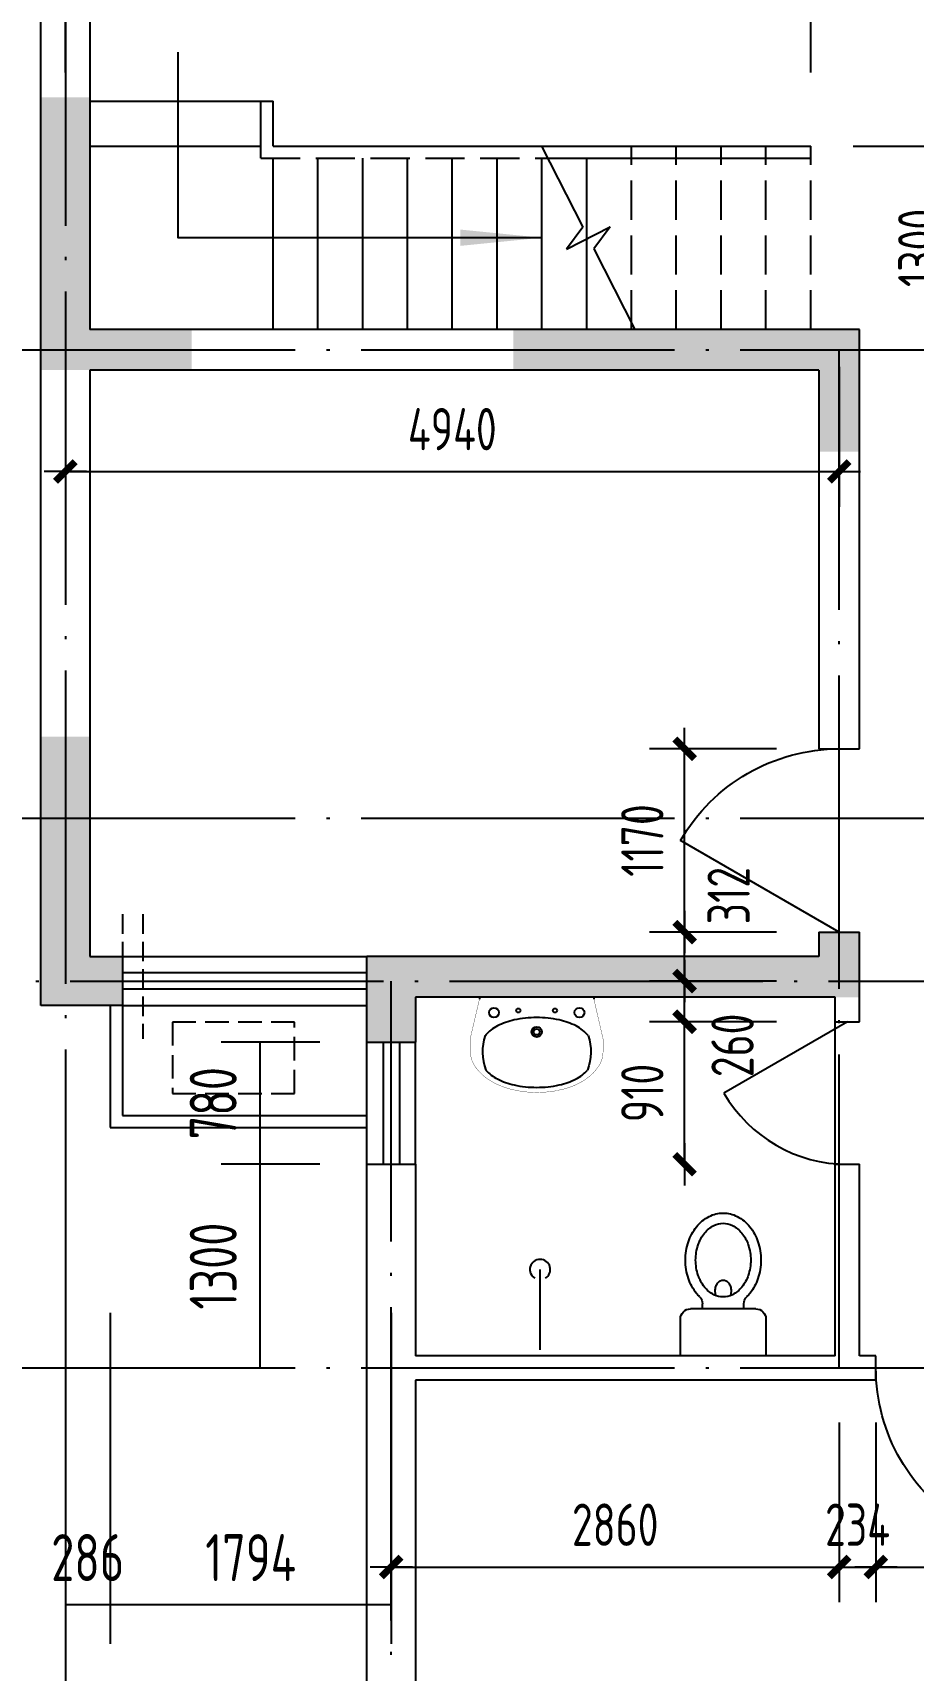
# Model space of a CAD drawing. Extents: x -726032 to 135930, y -151624 to 587044.
# Drawn here: x -339008 to -333388, y 466554 to 477007 of the extents above; entities that cross this region are included whole.
import ezdxf
from ezdxf.enums import TextEntityAlignment as Align

# ---------------------------------------------------------------- set-up
doc = ezdxf.new("R2010")
doc.units = 0
doc.header["$LTSCALE"] = 1000
doc.header["$MEASUREMENT"] = 0
doc.linetypes.add('DASH', pattern=[0.35, 0.25, -0.1])
doc.linetypes.add('DOTE', pattern=[2.42, 2, -0.2, 0.02, -0.2])
doc.layers.get('0').update_dxf_attribs({"linetype": 'CONTINUOUS'})
doc.layers.get('DEFPOINTS').update_dxf_attribs({"color": 1, "linetype": 'CONTINUOUS'})
for name, color, linetype in [('COLUMN', 170, 'CONTINUOUS'), ('DOTE', 8, 'DOTE'), ('GROUND', 45, 'CONTINUOUS'), ('LVTRY', 6, 'CONTINUOUS'), ('PUB_DIM', 245, 'CONTINUOUS'), ('ROOF', 4, 'CONTINUOUS'), ('STAIR', 42, 'CONTINUOUS'), ('WALL', 255, 'CONTINUOUS'), ('WINDOW', 155, 'CONTINUOUS'), ('WINDOW_TEXT', 7, 'CONTINUOUS'), ('空调', 245, 'CONTINUOUS')]:
    doc.layers.add(name, color=color, linetype=linetype)
doc.styles.add('DIM_FONT', font='isocp.shx', dxfattribs={"width": 0.8})
doc.styles.add('SIMPLEX', font='SIMPLEX.SHX')
doc.dimstyles.new('DIMA', dxfattribs={"dimtxt": 300, "dimasz": 1, "dimexe": 250, "dimexo": 300, "dimgap": 150, "dimtad": 1, "dimdec": 0, "dimzin": 0, "dimdsep": 46, "dimtxsty": 'DIM_FONT', "dimcen": 0.09, "dimse1": 1, "dimclrt": 142, "dimadec": 0, "dimazin": 0, "dimtfac": 1, "dimtdec": 0, "dimtix": 1, "dimtmove": 2, "dimatfit": 3, "dimfxl": 1, "dimtolj": 1, "dimtzin": 0, "dimarcsym": 0})
doc.dimstyles.new('DIMN', dxfattribs={"dimtxt": 300, "dimasz": 1, "dimexe": 250, "dimexo": 300, "dimgap": 150, "dimtad": 1, "dimdec": 0, "dimzin": 0, "dimdsep": 46, "dimtxsty": 'DIM_FONT', "dimcen": 0.09, "dimclrt": 142, "dimadec": 0, "dimazin": 0, "dimtfac": 1, "dimtdec": 0, "dimtix": 1, "dimtmove": 2, "dimatfit": 3, "dimfxl": 1, "dimtolj": 1, "dimtzin": 0, "dimarcsym": 0})

# ---------------------------------------------------------------- blocks, each defined once
blk = doc.blocks.new('_DIMX')
blk.add_line((-150, 0), (150, 0))
at = {"const_width": 50}
blk.add_lwpolyline([(-70, -70), (70, 70)], dxfattribs=at)
blk = doc.blocks.new('*D628')
at = {"layer": 'DEFPOINTS', "color": 0, "transparency": 16777216}
for p in [(-334042, 477856), (-338800, 476484), (-334042, 476484)]:
    blk.add_point(p, dxfattribs=at)
at = {"layer": 'PUB_DIM', "color": 0, "lineweight": -2, "transparency": 16777216}
for p, q in [((-338800, 476754), (-338800, 478081)), ((-334042, 476754), (-334042, 478081)), ((-338799, 477856), (-334043, 477856))]:
    blk.add_line(p, q, dxfattribs=at)
at = {"layer": 'PUB_DIM', "color": 0, "lineweight": -2, "transparency": 16777216, "xscale": 0.9, "yscale": 0.9, "zscale": 0.9, "rotation": 180}
blk.add_blockref('_DIMX', (-338800, 477856), dxfattribs=at)
at = {"layer": 'PUB_DIM', "color": 0, "lineweight": -2, "transparency": 16777216, "xscale": 0.9, "yscale": 0.9, "zscale": 0.9}
blk.add_blockref('_DIMX', (-334042, 477856), dxfattribs=at)
at = {"layer": 'PUB_DIM', "color": 142, "transparency": 16777216, "insert": (-336421, 478126), "char_height": 270, "attachment_point": 5, "style": 'DIM_FONT'}
blk.add_mtext('\\A1;4758', dxfattribs=at)
blk = doc.blocks.new('*D1843')
at = {"layer": 'DEFPOINTS', "color": 0, "transparency": 16777216}
for p in [(-336720, 468406), (-333860, 468406), (-333860, 467213)]:
    blk.add_point(p, dxfattribs=at)
at = {"layer": 'PUB_DIM', "color": 0, "lineweight": -2, "transparency": 16777216}
for p, q in [((-333860, 468136), (-333860, 466988)), ((-336719, 467213), (-333861, 467213))]:
    blk.add_line(p, q, dxfattribs=at)
at = {"layer": 'PUB_DIM', "color": 0, "lineweight": -2, "transparency": 16777216, "xscale": 0.9, "yscale": 0.9, "zscale": 0.9, "rotation": 180}
blk.add_blockref('_DIMX', (-336720, 467213), dxfattribs=at)
at = {"layer": 'PUB_DIM', "color": 0, "lineweight": -2, "transparency": 16777216, "xscale": 0.9, "yscale": 0.9, "zscale": 0.9}
blk.add_blockref('_DIMX', (-333860, 467213), dxfattribs=at)
at = {"layer": 'PUB_DIM', "color": 142, "transparency": 16777216, "insert": (-335290, 467483), "char_height": 270, "attachment_point": 5, "style": 'DIM_FONT'}
blk.add_mtext('\\A1;2860', dxfattribs=at)
blk = doc.blocks.new('*D1844')
at = {"layer": 'DEFPOINTS', "color": 0, "transparency": 16777216}
for p in [(-338800, 475144), (-333860, 475144), (-333860, 474207)]:
    blk.add_point(p, dxfattribs=at)
at = {"layer": 'PUB_DIM', "color": 0, "lineweight": -2, "transparency": 16777216}
for p, q in [((-333860, 474874), (-333860, 473982)), ((-338799, 474207), (-333861, 474207))]:
    blk.add_line(p, q, dxfattribs=at)
at = {"layer": 'PUB_DIM', "color": 0, "lineweight": -2, "transparency": 16777216, "xscale": 0.9, "yscale": 0.9, "zscale": 0.9, "rotation": 180}
blk.add_blockref('_DIMX', (-338800, 474207), dxfattribs=at)
at = {"layer": 'PUB_DIM', "color": 0, "lineweight": -2, "transparency": 16777216, "xscale": 0.9, "yscale": 0.9, "zscale": 0.9}
blk.add_blockref('_DIMX', (-333860, 474207), dxfattribs=at)
at = {"layer": 'PUB_DIM', "color": 142, "transparency": 16777216, "insert": (-336330, 474477), "char_height": 270, "attachment_point": 5, "style": 'DIM_FONT'}
blk.add_mtext('\\A1;4940', dxfattribs=at)
blk = doc.blocks.new('_WBLK')
for p, q in [((-0.5, 0.5), (0.5, 0.5)), ((0.5, 0.1667), (-0.5, 0.1667)), ((0.5, -0.1667), (-0.5, -0.1667)), ((-0.5, -0.5), (0.5, -0.5))]:
    blk.add_line(p, q)
at = {"layer": 'WINDOW_TEXT', "style": 'SIMPLEX', "flags": 9}
blk.add_attdef('A', text='', height=1, dxfattribs=at).set_placement((0, 1.5), align=Align.MIDDLE)
blk = doc.blocks.new('*D629')
at = {"layer": 'DEFPOINTS', "color": 0, "transparency": 16777216}
for p in [(-338800, 469135), (-338514, 469135), (-338514, 466973)]:
    blk.add_point(p, dxfattribs=at)
at = {"layer": 'PUB_DIM', "color": 0, "lineweight": -2, "transparency": 16777216}
for p, q in [((-338800, 468835), (-338800, 466723)), ((-338514, 468835), (-338514, 466723)), ((-338801, 466973), (-338802, 466973)), ((-338800, 466973), (-338514, 466973)), ((-338513, 466973), (-338512, 466973))]:
    blk.add_line(p, q, dxfattribs=at)
at = {"layer": 'PUB_DIM', "color": 0, "transparency": 16777216}
for points in [[(-338801, 466973), (-338801, 466973), (-338800, 466973)], [(-338513, 466973), (-338513, 466973), (-338514, 466973)]]:
    blk.add_solid(points, dxfattribs=at)
at = {"layer": 'PUB_DIM', "color": 142, "transparency": 16777216, "insert": (-338657, 467273), "char_height": 300, "attachment_point": 5, "style": 'DIM_FONT'}
blk.add_mtext('\\A1;286', dxfattribs=at)
blk = doc.blocks.new('*D631')
at = {"layer": 'DEFPOINTS', "color": 0, "transparency": 16777216}
for p in [(-338514, 469135), (-336720, 469135), (-336720, 466973)]:
    blk.add_point(p, dxfattribs=at)
at = {"layer": 'PUB_DIM', "color": 0, "lineweight": -2, "transparency": 16777216}
for p, q in [((-338514, 468835), (-338514, 466723)), ((-336720, 468835), (-336720, 466723)), ((-338513, 466973), (-336721, 466973))]:
    blk.add_line(p, q, dxfattribs=at)
at = {"layer": 'PUB_DIM', "color": 0, "transparency": 16777216}
for points in [[(-338513, 466973), (-338513, 466973), (-338514, 466973)], [(-336721, 466973), (-336721, 466973), (-336720, 466973)]]:
    blk.add_solid(points, dxfattribs=at)
at = {"layer": 'PUB_DIM', "color": 142, "transparency": 16777216, "insert": (-337617, 467273), "char_height": 300, "attachment_point": 5, "style": 'DIM_FONT'}
blk.add_mtext('\\A1;1794', dxfattribs=at)
blk = doc.blocks.new('*D632')
at = {"layer": 'DEFPOINTS', "color": 0, "transparency": 16777216}
for p in [(-337556, 470564), (-336876, 470564), (-336876, 469784)]:
    blk.add_point(p, dxfattribs=at)
at = {"layer": 'PUB_DIM', "color": 0, "lineweight": -2, "transparency": 16777216}
for p, q in [((-337176, 470564), (-337806, 470564)), ((-337556, 469785), (-337556, 470563)), ((-337176, 469784), (-337806, 469784))]:
    blk.add_line(p, q, dxfattribs=at)
at = {"layer": 'PUB_DIM', "color": 0, "transparency": 16777216}
for points in [[(-337556, 470563), (-337555, 470563), (-337556, 470564)], [(-337556, 469785), (-337555, 469785), (-337556, 469784)]]:
    blk.add_solid(points, dxfattribs=at)
at = {"layer": 'PUB_DIM', "color": 142, "transparency": 16777216, "insert": (-337856, 470174), "char_height": 300, "attachment_point": 5, "rotation": 90, "style": 'DIM_FONT'}
blk.add_mtext('\\A1;780', dxfattribs=at)
blk = doc.blocks.new('*D1845')
at = {"layer": 'DEFPOINTS', "color": 0, "transparency": 16777216}
for p in [(-337556, 469784), (-336876, 469784), (-336876, 468484)]:
    blk.add_point(p, dxfattribs=at)
at = {"layer": 'PUB_DIM', "color": 0, "lineweight": -2, "transparency": 16777216}
for p, q in [((-337176, 469784), (-337806, 469784)), ((-337556, 468485), (-337556, 469783))]:
    blk.add_line(p, q, dxfattribs=at)
at = {"layer": 'PUB_DIM', "color": 0, "transparency": 16777216}
for points in [[(-337556, 469783), (-337555, 469783), (-337556, 469784)], [(-337556, 468485), (-337555, 468485), (-337556, 468484)]]:
    blk.add_solid(points, dxfattribs=at)
at = {"layer": 'PUB_DIM', "color": 142, "transparency": 16777216, "insert": (-337856, 469134), "char_height": 300, "attachment_point": 5, "rotation": 90, "style": 'DIM_FONT'}
blk.add_mtext('\\A1;1300', dxfattribs=at)
blk = doc.blocks.new('M_E11')
for p, q in [((-280, -10), (-280, 0)), ((280, 0), (280, -10)), ((-250.5, -188.9), (-250.5, -185.7)), ((-247.8, -182.8), (-250.2, -184.9))]:
    blk.add_line(p, q)
at = {"const_width": 1.5}
for points in [[(-280, 0), (280, 0)], [(-325.7, -199.5), (-280, -5)], [(325.7, -203.7), (280, -5)]]:
    blk.add_lwpolyline(points, dxfattribs=at)
for points in [[(253, -188.3, 0.098208), (193.2, -140.8, 0.066287), (110.4, -111.4, 0.052428), (0, -99.8, 0.052428), (-110.4, -111.4, 0.066287), (-193.2, -140.8, 0.093876), (-250.8, -185.7, 0.171377)], [(-249.5, -357.7, 0.091341), (-193.2, -401.2, 0.066287), (-110.4, -430.6, 0.052428), (0, -442.2, 0.052428), (110.4, -430.6, 0.066287), (193.2, -401.2, 0.091756), (249.7, -357.5, 0.171377)]]:
    blk.add_lwpolyline(points, format="xyb")
for points in [[(-325.7, -199.5, 0.008223), (-325.7, -203.7, 0.149285)], [(-325.7, -265.7, 0.149285), (-304.4, -336.6, 0.107079), (-230.9, -407.7, 0.075625), (-131, -450.5, 0.062436), (-0.8, -467.3, 0.062436), (129.6, -451.5, 0.075625), (229.8, -409.6, 0.107079), (303.8, -339.1, 0.149285), (325.7, -268.3, 0.005205), (325.7, -265.7, 0.086596)]]:
    blk.add_lwpolyline(points, format="xyb", dxfattribs=at)
at = {"const_width": 1.5, "flags": 128}
for points in [[(-325.7, -203.7), (-325.7, -268.3)], [(325.7, -203.7), (325.7, -268.3)]]:
    blk.add_lwpolyline(points, dxfattribs=at)
at = {"flags": 128}
for points in [[(-253, -188.3, 0.172546), (-249.7, -357.5, 0.726395)], [(253, -188.3, -0.172546), (249.7, -357.5, -0.726395)]]:
    blk.add_lwpolyline(points, format="xyb", dxfattribs=at)
for centre, radius in [((-210, -75), 24), ((-210, -75), 24), ((-210, -75), 24), ((-90, -65), 10), ((90, -65), 10), ((210, -75), 24), ((0, -170), 25), ((0, -170), 15)]:
    blk.add_circle(centre, radius)
blk.add_arc((-249.5, -185.7), 1, 131.32236, 180)
at = {"width": 0.8, "flags": 9}
for tag in ['XSIZE', 'YSIZE']:
    blk.add_attdef(tag, (0, 0), '', height=0.5, dxfattribs=at)
blk = doc.blocks.new('_LV10')
blk.add_line((0, -37), (0, -432))
blk.add_arc((0, -432), 50, 121.03319, 58.96681)
blk = doc.blocks.new('_LV5')
for p, q in [((210.1, 0), (-210.1, 0)), ((-210.1, 0), (-210.1, -180)), ((210.1, -180), (210.1, 0)), ((160.1, -230), (-160.1, -230)), ((-101.4, -230), (-101.4, -254.3)), ((101.4, -230), (101.4, -254.1))]:
    blk.add_line(p, q)
blk.add_lwpolyline([(-135.1, -469.4, 0.080312), (-123, -544.2, 0.089014), (-91.8, -601.5, 0.104918), (-45.6, -639.3, 0.119812), (0.1, -650.4, 0.119812), (45.8, -639.3, 0.104918), (92, -601.5, 0.089014), (123.2, -544.2, 0.080312), (135.3, -469.4, 0.080312), (123.2, -394.6, 0.089014), (92, -337.3, 0.104918), (45.8, -299.5, 0.119812), (0.1, -288.4, 0.119812), (-45.6, -299.5, 0.104918), (-91.8, -337.3, 0.089014), (-123, -394.6, 0.080312)], format="xyb", close=True)
for points in [[(-38.7, -318.5, 0.073567), (-35.6, -339.5, 0.084454), (-27.4, -356, 0.10642), (-14.1, -367.8, 0.129709), (0, -371.5, 0.129709), (14.1, -367.8, 0.10642), (27.4, -356, 0.084454), (35.6, -339.5, 0.073567), (38.7, -318.5, 0.073567), (35.6, -297.5, 0.014016), (34.7, -294.6, 0.10642)], [(-34.7, -294.7, 0.013578), (-35.6, -297.5, 0.073567), (-38.7, -318.5, 0.073567)]]:
    blk.add_lwpolyline(points, format="xyb")
for centre, radius, start, end in [((-160.1, -180), 50, 180, 270), ((160.1, -180), 50, 270, 0), ((52.2, -452.8), 234.6, 141.28635, 161.63333), ((20.4, -427.3), 193.8, 134.81437, 141.28635), ((-151.4, -254.3), 50, 314.81437, 0), ((151.4, -254.1), 50, 180, 225.25549), ((-20.2, -427.3), 193.8, 38.71365, 45.25549), ((-52, -452.8), 234.6, 18.36667, 38.71365), ((102.3, -469.4), 287.4, 161.63333, 180), ((-102.1, -469.4), 287.4, 0, 18.36667), ((102.3, -469.4), 287.4, 180, 198.36667), ((-102.1, -469.4), 287.4, 341.63333, 0), ((52.2, -486), 234.6, 198.36667, 218.71365), ((-52, -486), 234.6, 321.28635, 341.63333), ((20.4, -511.6), 193.8, 218.71365, 242.67141), ((-20.2, -511.6), 193.8, 297.32859, 321.28635), ((0.1, -550.8), 149.6, 242.67141, 270), ((0.1, -550.8), 149.6, 270, 297.32859)]:
    blk.add_arc(centre, radius, start, end)
blk = doc.blocks.new('_ARROW')
blk.add_solid([(0, 0), (-1, 0.1), (-1, -0.1)])
blk = doc.blocks.new('_DBLK')
blk.add_line((-0.5, 0), (0, -0.866))
blk.add_arc((-0.5, 0), 1, 300, 0)
at = {"layer": 'WINDOW_TEXT', "style": 'SIMPLEX', "flags": 9}
blk.add_attdef('A', text='', height=1, dxfattribs=at).set_placement((0, 1.5), align=Align.MIDDLE)
blk = doc.blocks.new('*D1886')
at = {"layer": 'DEFPOINTS', "color": 0, "transparency": 16777216}
for p in [(-334847, 472436), (-333990, 472436), (-333990, 471266)]:
    blk.add_point(p, dxfattribs=at)
at = {"layer": 'PUB_DIM', "color": 0, "lineweight": -2, "transparency": 16777216}
for p, q in [((-334260, 472436), (-335072, 472436)), ((-334847, 471267), (-334847, 472435))]:
    blk.add_line(p, q, dxfattribs=at)
at = {"layer": 'PUB_DIM', "color": 0, "lineweight": -2, "transparency": 16777216, "xscale": 0.9, "yscale": 0.9, "zscale": 0.9}
for p, rotation in [((-334847, 472436), 90), ((-334847, 471266), 270)]:
    blk.add_blockref('_DIMX', p, dxfattribs=dict(at, rotation=rotation))
at = {"layer": 'PUB_DIM', "color": 142, "transparency": 16777216, "insert": (-335117, 471851), "char_height": 270, "attachment_point": 5, "rotation": 90, "style": 'DIM_FONT'}
blk.add_mtext('\\A1;1170', dxfattribs=at)
blk = doc.blocks.new('*D1887')
at = {"layer": 'DEFPOINTS', "color": 0, "transparency": 16777216}
for p in [(-334847, 471266), (-333990, 471266), (-333990, 470954)]:
    blk.add_point(p, dxfattribs=at)
at = {"layer": 'PUB_DIM', "color": 0, "lineweight": -2, "transparency": 16777216}
for p, q in [((-334260, 471266), (-335072, 471266)), ((-334847, 470955), (-334847, 471265))]:
    blk.add_line(p, q, dxfattribs=at)
at = {"layer": 'PUB_DIM', "color": 0, "lineweight": -2, "transparency": 16777216, "xscale": 0.9, "yscale": 0.9, "zscale": 0.9}
for p, rotation in [((-334847, 471266), 90), ((-334847, 470954), 270)]:
    blk.add_blockref('_DIMX', p, dxfattribs=dict(at, rotation=rotation))
at = {"layer": 'PUB_DIM', "color": 142, "transparency": 16777216, "insert": (-334566, 471499), "char_height": 270, "attachment_point": 5, "rotation": 90, "style": 'DIM_FONT'}
blk.add_mtext('\\A1;312', dxfattribs=at)
blk = doc.blocks.new('*D1888')
at = {"layer": 'DEFPOINTS', "color": 0, "transparency": 16777216}
for p in [(-334847, 470954), (-333990, 470954), (-333990, 470694)]:
    blk.add_point(p, dxfattribs=at)
at = {"layer": 'PUB_DIM', "color": 0, "lineweight": -2, "transparency": 16777216}
for p, q in [((-334260, 470954), (-335072, 470954)), ((-334847, 470955), (-334847, 470956)), ((-334847, 470694), (-334847, 470954)), ((-334847, 470693), (-334847, 470692))]:
    blk.add_line(p, q, dxfattribs=at)
at = {"layer": 'PUB_DIM', "color": 0, "lineweight": -2, "transparency": 16777216, "xscale": 0.9, "yscale": 0.9, "zscale": 0.9}
for p, rotation in [((-334847, 470954), 270), ((-334847, 470694), 90)]:
    blk.add_blockref('_DIMX', p, dxfattribs=dict(at, rotation=rotation))
at = {"layer": 'PUB_DIM', "color": 142, "transparency": 16777216, "insert": (-334541, 470543), "char_height": 270, "attachment_point": 5, "rotation": 90, "style": 'DIM_FONT'}
blk.add_mtext('\\A1;260', dxfattribs=at)
blk = doc.blocks.new('*D1889')
at = {"layer": 'DEFPOINTS', "color": 0, "transparency": 16777216}
for p in [(-334847, 470694), (-333990, 470694), (-333990, 469784)]:
    blk.add_point(p, dxfattribs=at)
at = {"layer": 'PUB_DIM', "color": 0, "lineweight": -2, "transparency": 16777216}
for p, q in [((-334260, 470694), (-335072, 470694)), ((-334847, 469785), (-334847, 470693))]:
    blk.add_line(p, q, dxfattribs=at)
at = {"layer": 'PUB_DIM', "color": 0, "lineweight": -2, "transparency": 16777216, "xscale": 0.9, "yscale": 0.9, "zscale": 0.9}
for p, rotation in [((-334847, 470694), 90), ((-334847, 469784), 270)]:
    blk.add_blockref('_DIMX', p, dxfattribs=dict(at, rotation=rotation))
at = {"layer": 'PUB_DIM', "color": 142, "transparency": 16777216, "insert": (-335117, 470239), "char_height": 270, "attachment_point": 5, "rotation": 90, "style": 'DIM_FONT'}
blk.add_mtext('\\A1;910', dxfattribs=at)
blk = doc.blocks.new('*D1890')
at = {"layer": 'DEFPOINTS', "color": 0, "transparency": 16777216}
for p in [(-333860, 468406), (-333626, 468406), (-333626, 467213)]:
    blk.add_point(p, dxfattribs=at)
at = {"layer": 'PUB_DIM', "color": 0, "lineweight": -2, "transparency": 16777216}
for p, q in [((-333626, 468136), (-333626, 466988)), ((-333861, 467213), (-333862, 467213)), ((-333860, 467213), (-333626, 467213)), ((-333625, 467213), (-333624, 467213))]:
    blk.add_line(p, q, dxfattribs=at)
at = {"layer": 'PUB_DIM', "color": 0, "lineweight": -2, "transparency": 16777216, "xscale": 0.9, "yscale": 0.9, "zscale": 0.9}
blk.add_blockref('_DIMX', (-333860, 467213), dxfattribs=at)
at = {"layer": 'PUB_DIM', "color": 0, "lineweight": -2, "transparency": 16777216, "xscale": 0.9, "yscale": 0.9, "zscale": 0.9, "rotation": 180}
blk.add_blockref('_DIMX', (-333626, 467213), dxfattribs=at)
at = {"layer": 'PUB_DIM', "color": 142, "transparency": 16777216, "insert": (-333743, 467483), "char_height": 270, "attachment_point": 5, "style": 'DIM_FONT'}
blk.add_mtext('\\A1;234', dxfattribs=at)
blk = doc.blocks.new('*D657')
at = {"layer": 'DEFPOINTS', "color": 0, "transparency": 16777216}
for p in [(-334042, 476284), (-334042, 474984), (-333079, 474984)]:
    blk.add_point(p, dxfattribs=at)
at = {"layer": 'PUB_DIM', "color": 0, "lineweight": -2, "transparency": 16777216}
for p, q in [((-333772, 476284), (-332854, 476284)), ((-333079, 476283), (-333079, 474985)), ((-333772, 474984), (-332854, 474984))]:
    blk.add_line(p, q, dxfattribs=at)
at = {"layer": 'PUB_DIM', "color": 0, "lineweight": -2, "transparency": 16777216, "xscale": 0.9, "yscale": 0.9, "zscale": 0.9}
for p, rotation in [((-333079, 476284), 90), ((-333079, 474984), 270)]:
    blk.add_blockref('_DIMX', p, dxfattribs=dict(at, rotation=rotation))
at = {"layer": 'PUB_DIM', "color": 142, "transparency": 16777216, "insert": (-333349, 475634), "char_height": 270, "attachment_point": 5, "rotation": 90, "style": 'DIM_FONT'}
blk.add_mtext('\\A1;1300', dxfattribs=at)
blk = doc.blocks.new('*D1892')
at = {"layer": 'DEFPOINTS', "color": 0, "transparency": 16777216}
for p in [(-333626, 468406), (-332456, 468406), (-332456, 467213)]:
    blk.add_point(p, dxfattribs=at)
at = {"layer": 'PUB_DIM', "color": 0, "lineweight": -2, "transparency": 16777216}
for p, q in [((-332456, 468136), (-332456, 466988)), ((-333625, 467213), (-332457, 467213))]:
    blk.add_line(p, q, dxfattribs=at)
at = {"layer": 'PUB_DIM', "color": 0, "lineweight": -2, "transparency": 16777216, "xscale": 0.9, "yscale": 0.9, "zscale": 0.9, "rotation": 180}
blk.add_blockref('_DIMX', (-333626, 467213), dxfattribs=at)
at = {"layer": 'PUB_DIM', "color": 0, "lineweight": -2, "transparency": 16777216, "xscale": 0.9, "yscale": 0.9, "zscale": 0.9}
blk.add_blockref('_DIMX', (-332456, 467213), dxfattribs=at)
at = {"layer": 'PUB_DIM', "color": 142, "transparency": 16777216, "insert": (-333041, 467483), "char_height": 270, "attachment_point": 5, "style": 'DIM_FONT'}
blk.add_mtext('\\A1;1170', dxfattribs=at)

msp = doc.modelspace()

# ---------------------------------------------------------------- linework, layer by layer
at = {"layer": 'COLUMN'}
for points in [[(-338955.9, 476596), (-338955.9, 474854), (-338643.9, 476596), (-338643.9, 475114)], [(-338955.9, 474854), (-338643.9, 475114), (-337993.9, 474854), (-337993.9, 475114)], [(-335939.9, 475114), (-335939.9, 474854), (-333729.9, 475114), (-333989.9, 474854)], [(-333989.9, 474854), (-333989.9, 474334), (-333729.9, 475114), (-333729.9, 474334)], [(-338955.9, 472514), (-338955.9, 470798), (-338643.9, 472514), (-338643.9, 471110)], [(-333989.9, 471266), (-333989.9, 471110), (-333729.9, 471266), (-333729.9, 470850)], [(-338955.9, 470798), (-338435.9, 470798), (-338643.9, 471110), (-338435.9, 471110)], [(-336875.9, 471110), (-336563.9, 470850), (-333989.9, 471110), (-333729.9, 470850)], [(-336875.9, 471110), (-336875.9, 470564), (-336563.9, 470850), (-336563.9, 470564)]]:
    msp.add_solid(points, dxfattribs=at)
at = {"layer": 'DOTE'}
for p, q in [((-338799.9, 487455.9), (-338799.9, 459611.9)), ((-385312.2, 474984), (-315680.4, 474984)), ((-333859.9, 468484), (-333859.9, 474984)), ((-385312.2, 471994), (-315680.4, 471994)), ((-384748.6, 470954), (-315680.4, 470954)), ((-336719.9, 459611.9), (-336719.9, 470954)), ((-385312.2, 468484), (-315680.4, 468484))]:
    msp.add_line(p, q, dxfattribs=at)
at = {"layer": 'GROUND'}
msp.add_line((-333885.9, 469784), (-333885.9, 470694), dxfattribs=at)
at = {"layer": 'PUB_DIM'}
msp.add_lwpolyline([(-335757.9, 475699), (-338079.2, 475699), (-338079.2, 476884.2)], dxfattribs=at)
at = {"layer": 'ROOF'}
for p, q in [((-338513.9, 470798), (-338513.9, 470018)), ((-338435.9, 470798), (-338435.9, 470096)), ((-338435.9, 470096), (-336875.9, 470096)), ((-338513.9, 470018), (-336875.9, 470018))]:
    msp.add_line(p, q, dxfattribs=at)
at = {"layer": 'STAIR'}
for p, q in [((-338643.9, 476570), (-337473.9, 476570)), ((-337551.9, 476206), (-337551.9, 476570)), ((-337473.9, 476284), (-337473.9, 476570)), ((-338643.9, 476284), (-337551.9, 476284)), ((-337473.9, 476284), (-334041.9, 476284)), ((-335760.1, 476284), (-335497.2, 475766.3)), ((-337473.9, 475114), (-337473.9, 476206)), ((-337187.9, 475114), (-337187.9, 476206)), ((-336901.9, 475114), (-336901.9, 476206)), ((-336615.9, 475114), (-336615.9, 476206)), ((-336329.9, 475114), (-336329.9, 476206)), ((-336043.9, 475114), (-336043.9, 476206)), ((-335757.9, 475114), (-335757.9, 476206)), ((-335719.1, 476206), (-334041.9, 476206)), ((-335471.9, 475114), (-335471.9, 476206)), ((-335600.9, 475626.1), (-335322.8, 475767.4)), ((-335497.2, 475766.3), (-335600.9, 475626.1)), ((-335322.8, 475767.4), (-335426.5, 475627.2)), ((-335426.5, 475627.2), (-335165.8, 475114))]:
    msp.add_line(p, q, dxfattribs=at)
at = {"layer": 'STAIR', "linetype": 'DASH'}
for p, q in [((-335185.9, 475114), (-335185.9, 476284)), ((-334899.9, 475114), (-334899.9, 476284)), ((-334613.9, 475114), (-334613.9, 476284)), ((-334327.9, 475114), (-334327.9, 476284)), ((-334041.9, 475114), (-334041.9, 476284)), ((-337551.9, 476206), (-335720.5, 476206))]:
    msp.add_line(p, q, dxfattribs=at)
at = {"layer": 'WALL'}
for p, q in [((-338955.9, 470798), (-338955.9, 480990)), ((-338643.9, 480678), (-338643.9, 475114)), ((-333729.9, 475114), (-338643.9, 475114)), ((-333729.9, 472436), (-333729.9, 475114)), ((-333989.9, 474854), (-338643.9, 474854)), ((-338643.9, 474854), (-338643.9, 471110)), ((-333989.9, 474854), (-333989.9, 472436)), ((-333989.9, 472436), (-333729.9, 472436)), ((-333989.9, 471266), (-333989.9, 471110)), ((-333989.9, 471266), (-333729.9, 471266)), ((-333729.9, 470694), (-333729.9, 471266)), ((-338643.9, 471110), (-338435.9, 471110)), ((-338435.9, 471110), (-338435.9, 470798)), ((-333989.9, 471110), (-336875.9, 471110)), ((-336875.9, 470564), (-336875.9, 471110)), ((-333885.9, 470850), (-336563.9, 470850)), ((-336563.9, 470850), (-336563.9, 470564)), ((-333885.9, 470694), (-333885.9, 470850)), ((-338435.9, 470798), (-338955.9, 470798)), ((-333885.9, 470694), (-333729.9, 470694)), ((-336875.9, 470564), (-336563.9, 470564)), ((-336875.9, 469784), (-336563.9, 469784)), ((-336875.9, 462998), (-336875.9, 469784)), ((-336563.9, 469784), (-336563.9, 468562)), ((-333885.9, 468562), (-333885.9, 469784)), ((-333885.9, 469784), (-333729.9, 469784)), ((-333729.9, 468562), (-333729.9, 469784)), ((-333885.9, 468562), (-336563.9, 468562)), ((-333625.9, 468562), (-333729.9, 468562)), ((-333625.9, 468406), (-333625.9, 468562)), ((-333625.9, 468406), (-336563.9, 468406)), ((-336563.9, 468406), (-336563.9, 463310))]:
    msp.add_line(p, q, dxfattribs=at)
at = {"layer": '空调', "linetype": 'DASH', "ltscale": 0.5}
for p, q in [((-338435.9, 471379.9), (-338435.9, 470585.8)), ((-338305.9, 471379.9), (-338305.9, 470585.8))]:
    msp.add_line(p, q, dxfattribs=at)
at = {"layer": '空调', "linetype": 'DASH', "ltscale": 0.6}
msp.add_lwpolyline([(-338116.7, 470236.6), (-337336.7, 470236.6), (-337336.7, 470691.6), (-338116.7, 470691.6)], close=True, dxfattribs=at)

# ---------------------------------------------------------------- block references
at = {"layer": 'LVTRY', "xscale": 1.299999999999272, "yscale": 1.299999999999272, "zscale": 1.299999999999272}
msp.add_blockref('M_E11', (-335791.2, 470850), dxfattribs=at)
at = {"layer": 'LVTRY', "rotation": 180}
for name, p, xscale, yscale, zscale in [('_LV5', (-334600.9, 468562), -1.299999999999272, 1.30000000000291, 1.3), ('_LV10', (-335769.4, 468550.4), 1.299999999999272, 1.299999999999272, 1.299999999999272)]:
    msp.add_blockref(name, p, dxfattribs=dict(at, xscale=xscale, yscale=yscale, zscale=zscale))
at = {"layer": 'PUB_DIM', "xscale": 520, "yscale": 520, "zscale": 520}
msp.add_blockref('_ARROW', (-335757.9, 475699), dxfattribs=at)
at = {"layer": 'WINDOW'}
for name, p, xscale, yscale, zscale, rotation in [('_DBLK', (-333859.9, 471851), -1170, 1170, 1170, 270), ('_DBLK', (-333807.9, 470239), 910, 910, 910, 270), ('_WBLK', (-336719.9, 470174), -780, 312, 780, 270), ('_DBLK', (-333040.9, 468484), 1170, -1170, 1170, 180)]:
    msp.add_blockref(name, p, dxfattribs=dict(at, xscale=xscale, yscale=yscale, zscale=zscale, rotation=rotation))
at = {"layer": 'WINDOW', "xscale": 1560, "yscale": 312, "zscale": 1560}
msp.add_blockref('_WBLK', (-337655.9, 470954), dxfattribs=at)

# ---------------------------------------------------------------- dimensions: what is measured, and where the dimension line sits
at = {"layer": 'PUB_DIM'}
dim = msp.add_linear_dim(base=(-334041.9, 477856.3), p1=(-338799.9, 476483.7), p2=(-334041.9, 476483.7), dimstyle='DIMN', override={"dimscale": 0.9, "dimblk1": '_DIMX', "dimblk2": '_DIMX', "dimsah": 1}, dxfattribs=at)
dim.commit()
dim.dimension.update_dxf_attribs({"geometry": '*D628', "text_midpoint": (-336420.9, 478126.3)})
for base, p1, p2, angle, dimstyle, picture, middle in [((-333078.9, 474984), (-334041.9, 476284), (-334041.9, 474984), 90, 'DIMN', '*D657', (-333348.9, 475634)), ((-333859.9, 474207.1), (-338799.9, 475144.2), (-333859.9, 475144.2), 180, 'DIMA', '*D1844', (-336329.9, 474477.1))]:
    dim = msp.add_linear_dim(base=base, p1=p1, p2=p2, angle=angle, dimstyle=dimstyle, override={"dimscale": 0.9, "dimblk1": '_DIMX', "dimblk2": '_DIMX', "dimsah": 1}, dxfattribs=at)
    dim.commit()
    dim.dimension.update_dxf_attribs({"geometry": picture, "text_midpoint": middle})
for p1, p2, distance, picture, middle in [((-333989.9, 471266), (-333989.9, 472436), 857.1, '*D1886', (-335117, 471851)), ((-333989.9, 469784), (-333989.9, 470694), 857.1, '*D1889', (-335117, 470239)), ((-336719.9, 468406), (-333859.9, 468406), -1192.9, '*D1843', (-335289.9, 467483.1)), ((-333859.9, 468406), (-333625.9, 468406), -1192.9, '*D1890', (-333742.9, 467483.1)), ((-333625.9, 468406), (-332455.9, 468406), -1192.9, '*D1892', (-333040.9, 467483.1))]:
    dim = msp.add_aligned_dim(p1=p1, p2=p2, distance=distance, dimstyle='DIMA', override={"dimscale": 0.9, "dimblk1": '_DIMX', "dimblk2": '_DIMX', "dimsah": 1}, dxfattribs=at)
    dim.commit()
    dim.dimension.update_dxf_attribs({"geometry": picture, "text_midpoint": middle})
for base, p1, p2, picture, middle in [((-334847, 471266), (-333989.9, 470954), (-333989.9, 471266), '*D1887', (-334566.4, 471498.9)), ((-334847, 470954), (-333989.9, 470694), (-333989.9, 470954), '*D1888', (-334540.9, 470542.7))]:
    dim = msp.add_linear_dim(base=base, p1=p1, p2=p2, angle=90, dimstyle='DIMA', override={"dimscale": 0.9, "dimblk1": '_DIMX', "dimblk2": '_DIMX', "dimsah": 1}, dxfattribs=at)
    dim.commit()
    dim.dimension.update_dxf_attribs({"geometry": picture, "text_midpoint": middle, "dimtype": 161})
for p1, p2, dimstyle, picture, middle in [((-336875.9, 469784), (-336875.9, 470564), 'DIMN', '*D632', (-337855.6, 470174)), ((-336875.9, 468484), (-336875.9, 469784), 'DIMA', '*D1845', (-337855.6, 469134))]:
    dim = msp.add_aligned_dim(p1=p1, p2=p2, distance=679.7, dimstyle=dimstyle, dxfattribs=at)
    dim.commit()
    dim.dimension.update_dxf_attribs({"geometry": picture, "text_midpoint": middle})
for base, p1, p2, picture, middle in [((-338513.9, 466972.9), (-338799.9, 469135.2), (-338513.9, 469135.2), '*D629', (-338656.9, 467272.9)), ((-336719.9, 466972.9), (-338513.9, 469135.2), (-336719.9, 469135.2), '*D631', (-337616.9, 467272.9))]:
    dim = msp.add_linear_dim(base=base, p1=p1, p2=p2, dimstyle='DIMN', dxfattribs=at)
    dim.commit()
    dim.dimension.update_dxf_attribs({"geometry": picture, "text_midpoint": middle})

doc.saveas('drawing.dxf')
